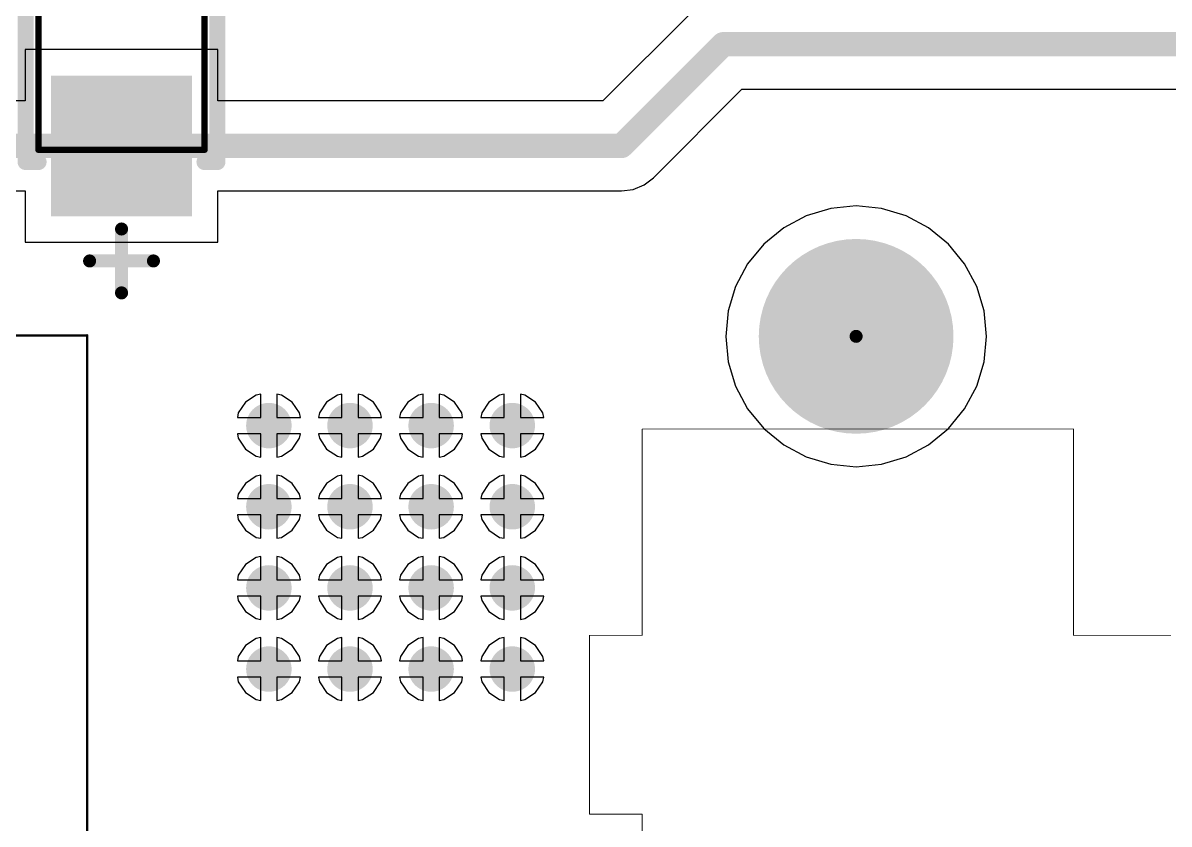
# Model space of a CAD drawing. Header units: millimetres. Extents: x 25 to 374, y 23 to 150.
# Drawn here: x 264.84 to 282.78, y 72.45 to 84.99 of the extents above; entities that cross this region are included whole.
import ezdxf

# ---------------------------------------------------------------- set-up
doc = ezdxf.new("R2010")
doc.units = ezdxf.units.MM
for name, color, linetype in [('BottomLayer', 5, 'Continuous'), ('BottomOverlay', 54, 'Continuous'), ('BottomPaste', 16, 'Continuous'), ('BottomSolder', 6, 'Continuous'), ('Mechanical1', 6, 'Continuous'), ('Mechanical13', 56, 'Continuous'), ('Mechanical15', 56, 'Continuous'), ('MultiLayer', 9, 'Continuous'), ('PadHoleLayer', 156, 'Continuous'), ('TopLayer', 1, 'Continuous'), ('TopSolder', 216, 'Continuous'), ('ViaHoleLayer', 16, 'Continuous')]:
    doc.layers.add(name, color=color, linetype=linetype)

# ---------------------------------------------------------------- blocks, each defined once
blk = doc.blocks.new('SMA_DO_214AC__S1_B_74')
at = {"layer": 'BottomLayer'}
for points in [[(-1.1, -1), (-1.1, 1), (-3.1, -1), (-3.1, 1)], [(3.1, -1), (3.1, 1), (1.1, -1), (1.1, 1)]]:
    blk.add_solid(points, dxfattribs=at)
at = {"layer": 'BottomOverlay', "const_width": 0.254}
for points in [[(-2.35, 1.3), (-2.35, 1.5)], [(2.35, 1.5), (-2.35, 1.5)], [(-0.75, -1.5), (-0.75, 1.5)], [(2.35, 1.3), (2.35, 1.5)], [(-2.35, -1.5), (-2.35, -1.3)], [(2.35, -1.5), (2.35, -1.3)], [(2.35, -1.5), (-2.35, -1.5)]]:
    blk.add_lwpolyline(points, dxfattribs=at)
at = {"layer": 'BottomOverlay', "const_width": 0.127}
for points in [[(-2.414, 1.5, 1), (-2.287, 1.5, 1)], [(-2.414, 1.5, 1), (-2.287, 1.5, 1)], [(-0.814, 1.5, 1), (-0.687, 1.5, 1)], [(2.287, 1.5, 1), (2.414, 1.5, 1)], [(2.287, 1.5, 1), (2.414, 1.5, 1)], [(-2.414, 1.3, 1), (-2.287, 1.3, 1)], [(2.287, 1.3, 1), (2.414, 1.3, 1)], [(-2.414, -1.3, 1), (-2.287, -1.3, 1)], [(2.287, -1.3, 1), (2.414, -1.3, 1)], [(-2.414, -1.5, 1), (-2.287, -1.5, 1)], [(-2.414, -1.5, 1), (-2.287, -1.5, 1)], [(-0.814, -1.5, 1), (-0.687, -1.5, 1)], [(2.287, -1.5, 1), (2.414, -1.5, 1)], [(2.287, -1.5, 1), (2.414, -1.5, 1)]]:
    blk.add_lwpolyline(points, format="xyb", close=True, dxfattribs=at)
at = {"layer": 'BottomPaste'}
for points in [[(-1.1, -1), (-1.1, 1), (-3.1, -1), (-3.1, 1)], [(3.1, -1), (3.1, 1), (1.1, -1), (1.1, 1)]]:
    blk.add_solid(points, dxfattribs=at)
at = {"layer": 'BottomSolder'}
for points in [[(-0.998, -1.102), (-0.998, 1.102), (-3.202, -1.102), (-3.202, 1.102)], [(3.202, -1.102), (3.202, 1.102), (0.998, -1.102), (0.998, 1.102)]]:
    blk.add_solid(points, dxfattribs=at)
at = {"layer": 'Mechanical13', "const_width": 0.1}
for points in [[(2.16, 1.3), (-2.16, 1.3)], [(-2.16, -1.3), (-2.16, 1.3)], [(2.16, -1.3), (2.16, 1.3)], [(2.16, -1.3), (-2.16, -1.3)]]:
    blk.add_lwpolyline(points, dxfattribs=at)
at = {"layer": 'Mechanical13', "const_width": 0.05}
for points in [[(-2.185, 1.3, 1), (-2.135, 1.3, 1)], [(-2.185, 1.3, 1), (-2.135, 1.3, 1)], [(2.135, 1.3, 1), (2.185, 1.3, 1)], [(2.135, 1.3, 1), (2.185, 1.3, 1)], [(-2.185, -1.3, 1), (-2.135, -1.3, 1)], [(-2.185, -1.3, 1), (-2.135, -1.3, 1)], [(2.135, -1.3, 1), (2.185, -1.3, 1)], [(2.135, -1.3, 1), (2.185, -1.3, 1)]]:
    blk.add_lwpolyline(points, format="xyb", close=True, dxfattribs=at)
at = {"layer": 'Mechanical15', "const_width": 0.203}
for points in [[(-3.5, -0.5), (-3.5, 0.5)], [(3.9, -0.5), (3.9, 0.5)], [(4.4, 0), (3.4, 0)]]:
    blk.add_lwpolyline(points, dxfattribs=at)
at = {"layer": 'Mechanical15', "const_width": 0.102}
for points in [[(-3.551, 0.5, 1), (-3.449, 0.5, 1)], [(3.849, 0.5, 1), (3.951, 0.5, 1)], [(3.349, 0, 1), (3.451, 0, 1)], [(4.349, 0, 1), (4.451, 0, 1)], [(-3.551, -0.5, 1), (-3.449, -0.5, 1)], [(3.849, -0.5, 1), (3.951, -0.5, 1)]]:
    blk.add_lwpolyline(points, format="xyb", close=True, dxfattribs=at)
blk = doc.blocks.new('1_2_117')
at = {"layer": 'BottomSolder', "const_width": 0.1016}
blk.add_lwpolyline([(-11.9888, 6.985, 1), (-11.8872, 6.985, 1)], format="xyb", close=True, dxfattribs=at)
at = {"layer": 'PadHoleLayer', "const_width": 1.524}
blk.add_lwpolyline([(-12.7, 6.985, 1), (-11.176, 6.985, 1)], format="xyb", close=True, dxfattribs=at)
at = {"layer": 'TopSolder', "const_width": 0.1016}
blk.add_lwpolyline([(-11.9888, 6.985, 1), (-11.8872, 6.985, 1)], format="xyb", close=True, dxfattribs=at)
blk = doc.blocks.new('MX_SW_3_182')
at = {"layer": 'BottomLayer'}
for points, const_width in [([(-1.016, 0, 1), (1.016, 0, 1)], 2.032), ([(3.185, -2.54, 1), (4.435, -2.54, 1)], 1.25), ([(-3.165, -5.08, 1), (-1.915, -5.08, 1)], 1.25)]:
    blk.add_lwpolyline(points, format="xyb", close=True, dxfattribs=dict(at, const_width=const_width))
at = {"layer": 'BottomSolder'}
for points, const_width in [([(-1.067, 0, 1), (1.067, 0, 1)], 2.134), ([(3.134, -2.54, 1), (4.486, -2.54, 1)], 1.352), ([(-3.216, -5.08, 1), (-1.864, -5.08, 1)], 1.352)]:
    blk.add_lwpolyline(points, format="xyb", close=True, dxfattribs=dict(at, const_width=const_width))
at = {"layer": 'Mechanical1', "const_width": 0.0381}
for points in [[(-7, -7), (-7, 7)], [(-7, 7), (7, 7)], [(7, -7), (7, 7)], [(-7, -7), (7, -7)]]:
    blk.add_lwpolyline(points, dxfattribs=at)
at = {"layer": 'Mechanical1', "const_width": 0.0191}
for points in [[(-7.01, 7, 1), (-6.99, 7, 1)], [(-7.01, 7, 1), (-6.99, 7, 1)], [(6.99, 7, 1), (7.01, 7, 1)], [(6.99, 7, 1), (7.01, 7, 1)], [(-7.01, -7, 1), (-6.99, -7, 1)], [(-7.01, -7, 1), (-6.99, -7, 1)], [(6.99, -7, 1), (7.01, -7, 1)], [(6.99, -7, 1), (7.01, -7, 1)]]:
    blk.add_lwpolyline(points, format="xyb", close=True, dxfattribs=at)
at = {"layer": 'MultiLayer'}
for points, const_width in [([(-1.016, 0, 1), (1.016, 0, 1)], 2.032), ([(3.185, -2.54, 1), (4.435, -2.54, 1)], 1.25), ([(-3.165, -5.08, 1), (-1.915, -5.08, 1)], 1.25)]:
    blk.add_lwpolyline(points, format="xyb", close=True, dxfattribs=dict(at, const_width=const_width))
at = {"layer": 'PadHoleLayer'}
for points, const_width in [([(-1.016, 0, 1), (1.016, 0, 1)], 2.032), ([(3.435, -2.54, 1), (4.185, -2.54, 1)], 0.75), ([(-2.915, -5.08, 1), (-2.165, -5.08, 1)], 0.75)]:
    blk.add_lwpolyline(points, format="xyb", close=True, dxfattribs=dict(at, const_width=const_width))
at = {"layer": 'TopLayer'}
for points, const_width in [([(-1.016, 0, 1), (1.016, 0, 1)], 2.032), ([(3.185, -2.54, 1), (4.435, -2.54, 1)], 1.25), ([(-3.165, -5.08, 1), (-1.915, -5.08, 1)], 1.25)]:
    blk.add_lwpolyline(points, format="xyb", close=True, dxfattribs=dict(at, const_width=const_width))
at = {"layer": 'TopSolder'}
for points, const_width in [([(-1.067, 0, 1), (1.067, 0, 1)], 2.134), ([(3.134, -2.54, 1), (4.486, -2.54, 1)], 1.352), ([(-3.216, -5.08, 1), (-1.864, -5.08, 1)], 1.352)]:
    blk.add_lwpolyline(points, format="xyb", close=True, dxfattribs=dict(at, const_width=const_width))

msp = doc.modelspace()

# ---------------------------------------------------------------- linework, layer by layer
at = {"layer": 'BottomLayer'}
for p, q in [((275.308, 85.154), (273.922, 83.768)), ((267.896, 84.572), (264.88, 84.572)), ((264.88, 84.572), (264.88, 83.768)), ((267.896, 83.768), (267.896, 84.572)), ((274.712, 82.565), (276.098, 83.951)), ((276.098, 83.951), (288.083, 83.951)), ((264.88, 83.768), (248.823, 83.768)), ((273.922, 83.768), (267.896, 83.768)), ((274.566, 82.454), (274.712, 82.565)), ((248.823, 82.359), (264.88, 82.359)), ((264.88, 82.359), (264.88, 81.556)), ((267.896, 81.556), (267.896, 82.359)), ((267.896, 82.359), (274.214, 82.359)), ((274.214, 82.359), (274.396, 82.383)), ((274.396, 82.383), (274.566, 82.454)), ((277.488, 82.086), (277.105, 81.97)), ((277.886, 82.125), (277.488, 82.086)), ((278.285, 82.086), (277.886, 82.125)), ((278.668, 81.97), (278.285, 82.086)), ((277.105, 81.97), (276.752, 81.781)), ((279.021, 81.781), (278.668, 81.97)), ((276.752, 81.781), (276.442, 81.527)), ((279.33, 81.527), (279.021, 81.781)), ((264.88, 81.556), (267.896, 81.556)), ((276.442, 81.527), (276.188, 81.218)), ((279.584, 81.218), (279.33, 81.527)), ((276.188, 81.218), (276, 80.865)), ((279.773, 80.865), (279.584, 81.218)), ((276, 80.865), (275.884, 80.482)), ((279.889, 80.482), (279.773, 80.865)), ((275.884, 80.482), (275.844, 80.084)), ((279.928, 80.084), (279.889, 80.482)), ((275.844, 80.084), (275.884, 79.685)), ((279.889, 79.685), (279.928, 80.084)), ((275.884, 79.685), (276, 79.302)), ((279.773, 79.302), (279.889, 79.685)), ((276, 79.302), (276.188, 78.949)), ((279.584, 78.949), (279.773, 79.302)), ((268.496, 79.165), (268.328, 79.053)), ((268.567, 79.179), (268.496, 79.165)), ((268.567, 78.814), (268.567, 79.179)), ((268.892, 79.165), (268.821, 79.179)), ((268.821, 79.179), (268.821, 78.814)), ((269.06, 79.053), (268.892, 79.165)), ((269.766, 79.165), (269.598, 79.053)), ((269.837, 79.179), (269.766, 79.165)), ((269.837, 78.814), (269.837, 79.179)), ((270.162, 79.165), (270.091, 79.179)), ((270.091, 79.179), (270.091, 78.814)), ((270.33, 79.053), (270.162, 79.165)), ((271.036, 79.165), (270.868, 79.053)), ((271.107, 79.179), (271.036, 79.165)), ((271.107, 78.814), (271.107, 79.179)), ((271.432, 79.165), (271.361, 79.179)), ((271.361, 79.179), (271.361, 78.814)), ((271.6, 79.053), (271.432, 79.165)), ((272.306, 79.165), (272.138, 79.053)), ((272.377, 79.179), (272.306, 79.165)), ((272.377, 78.814), (272.377, 79.179)), ((272.702, 79.165), (272.631, 79.179)), ((272.631, 79.179), (272.631, 78.814)), ((272.87, 79.053), (272.702, 79.165)), ((268.328, 79.053), (268.215, 78.885)), ((269.172, 78.885), (269.06, 79.053)), ((269.598, 79.053), (269.485, 78.885)), ((270.442, 78.885), (270.33, 79.053)), ((270.868, 79.053), (270.755, 78.885)), ((271.712, 78.885), (271.6, 79.053)), ((272.138, 79.053), (272.025, 78.885)), ((272.982, 78.885), (272.87, 79.053)), ((276.188, 78.949), (276.442, 78.64)), ((279.33, 78.64), (279.584, 78.949)), ((268.215, 78.885), (268.201, 78.814)), ((268.201, 78.814), (268.567, 78.814)), ((268.821, 78.814), (269.187, 78.814)), ((269.187, 78.814), (269.172, 78.885)), ((269.485, 78.885), (269.471, 78.814)), ((269.471, 78.814), (269.837, 78.814)), ((270.091, 78.814), (270.457, 78.814)), ((270.457, 78.814), (270.442, 78.885)), ((270.755, 78.885), (270.741, 78.814)), ((270.741, 78.814), (271.107, 78.814)), ((271.361, 78.814), (271.727, 78.814)), ((271.727, 78.814), (271.712, 78.885)), ((272.025, 78.885), (272.011, 78.814)), ((272.011, 78.814), (272.377, 78.814)), ((272.631, 78.814), (272.997, 78.814)), ((272.997, 78.814), (272.982, 78.885)), ((276.442, 78.64), (276.752, 78.386)), ((279.021, 78.386), (279.33, 78.64)), ((268.567, 78.56), (268.201, 78.56)), ((268.201, 78.56), (268.215, 78.488)), ((268.215, 78.488), (268.328, 78.32)), ((268.567, 78.194), (268.567, 78.56)), ((269.187, 78.56), (268.821, 78.56)), ((268.821, 78.56), (268.821, 78.194)), ((269.06, 78.32), (269.172, 78.488)), ((269.172, 78.488), (269.187, 78.56)), ((269.837, 78.56), (269.471, 78.56)), ((269.471, 78.56), (269.485, 78.488)), ((269.485, 78.488), (269.598, 78.32)), ((269.837, 78.194), (269.837, 78.56)), ((270.457, 78.56), (270.091, 78.56)), ((270.091, 78.56), (270.091, 78.194)), ((270.33, 78.32), (270.442, 78.488)), ((270.442, 78.488), (270.457, 78.56)), ((271.107, 78.56), (270.741, 78.56)), ((270.741, 78.56), (270.755, 78.488)), ((270.755, 78.488), (270.868, 78.32)), ((271.107, 78.194), (271.107, 78.56)), ((271.727, 78.56), (271.361, 78.56)), ((271.361, 78.56), (271.361, 78.194)), ((271.6, 78.32), (271.712, 78.488)), ((271.712, 78.488), (271.727, 78.56)), ((272.377, 78.56), (272.011, 78.56)), ((272.011, 78.56), (272.025, 78.488)), ((272.025, 78.488), (272.138, 78.32)), ((272.377, 78.194), (272.377, 78.56)), ((272.997, 78.56), (272.631, 78.56)), ((272.631, 78.56), (272.631, 78.194)), ((272.87, 78.32), (272.982, 78.488)), ((272.982, 78.488), (272.997, 78.56)), ((268.328, 78.32), (268.496, 78.208)), ((268.892, 78.208), (269.06, 78.32)), ((269.598, 78.32), (269.766, 78.208)), ((270.162, 78.208), (270.33, 78.32)), ((270.868, 78.32), (271.036, 78.208)), ((271.432, 78.208), (271.6, 78.32)), ((272.138, 78.32), (272.306, 78.208)), ((272.702, 78.208), (272.87, 78.32)), ((276.752, 78.386), (277.105, 78.197)), ((278.668, 78.197), (279.021, 78.386)), ((268.496, 78.208), (268.567, 78.194)), ((268.821, 78.194), (268.892, 78.208)), ((269.766, 78.208), (269.837, 78.194)), ((270.091, 78.194), (270.162, 78.208)), ((271.036, 78.208), (271.107, 78.194)), ((271.361, 78.194), (271.432, 78.208)), ((272.306, 78.208), (272.377, 78.194)), ((272.631, 78.194), (272.702, 78.208)), ((277.105, 78.197), (277.488, 78.081)), ((277.488, 78.081), (277.886, 78.042)), ((277.886, 78.042), (278.285, 78.081)), ((278.285, 78.081), (278.668, 78.197)), ((268.496, 77.895), (268.328, 77.783)), ((268.567, 77.909), (268.496, 77.895)), ((268.567, 77.544), (268.567, 77.909)), ((268.892, 77.895), (268.821, 77.909)), ((268.821, 77.909), (268.821, 77.544)), ((269.06, 77.783), (268.892, 77.895)), ((269.766, 77.895), (269.598, 77.783)), ((269.837, 77.909), (269.766, 77.895)), ((269.837, 77.544), (269.837, 77.909)), ((270.162, 77.895), (270.091, 77.909)), ((270.091, 77.909), (270.091, 77.544)), ((270.33, 77.783), (270.162, 77.895)), ((271.036, 77.895), (270.868, 77.783)), ((271.107, 77.909), (271.036, 77.895)), ((271.107, 77.544), (271.107, 77.909)), ((271.432, 77.895), (271.361, 77.909)), ((271.361, 77.909), (271.361, 77.544)), ((271.6, 77.783), (271.432, 77.895)), ((272.306, 77.895), (272.138, 77.783)), ((272.377, 77.909), (272.306, 77.895)), ((272.377, 77.544), (272.377, 77.909)), ((272.702, 77.895), (272.631, 77.909)), ((272.631, 77.909), (272.631, 77.544)), ((272.87, 77.783), (272.702, 77.895)), ((268.328, 77.783), (268.215, 77.615)), ((269.172, 77.615), (269.06, 77.783)), ((269.598, 77.783), (269.485, 77.615)), ((270.442, 77.615), (270.33, 77.783)), ((270.868, 77.783), (270.755, 77.615)), ((271.712, 77.615), (271.6, 77.783)), ((272.138, 77.783), (272.025, 77.615)), ((272.982, 77.615), (272.87, 77.783)), ((268.215, 77.615), (268.201, 77.544)), ((268.201, 77.544), (268.567, 77.544)), ((268.821, 77.544), (269.187, 77.544)), ((269.187, 77.544), (269.172, 77.615)), ((269.485, 77.615), (269.471, 77.544)), ((269.471, 77.544), (269.837, 77.544)), ((270.091, 77.544), (270.457, 77.544)), ((270.457, 77.544), (270.442, 77.615)), ((270.755, 77.615), (270.741, 77.544)), ((270.741, 77.544), (271.107, 77.544)), ((271.361, 77.544), (271.727, 77.544)), ((271.727, 77.544), (271.712, 77.615)), ((272.025, 77.615), (272.011, 77.544)), ((272.011, 77.544), (272.377, 77.544)), ((272.631, 77.544), (272.997, 77.544)), ((272.997, 77.544), (272.982, 77.615)), ((268.567, 77.29), (268.201, 77.29)), ((268.201, 77.29), (268.215, 77.218)), ((268.215, 77.218), (268.328, 77.05)), ((268.567, 76.924), (268.567, 77.29)), ((269.187, 77.29), (268.821, 77.29)), ((268.821, 77.29), (268.821, 76.924)), ((269.06, 77.05), (269.172, 77.218)), ((269.172, 77.218), (269.187, 77.29)), ((269.837, 77.29), (269.471, 77.29)), ((269.471, 77.29), (269.485, 77.218)), ((269.485, 77.218), (269.598, 77.05)), ((269.837, 76.924), (269.837, 77.29)), ((270.457, 77.29), (270.091, 77.29)), ((270.091, 77.29), (270.091, 76.924)), ((270.33, 77.05), (270.442, 77.218)), ((270.442, 77.218), (270.457, 77.29)), ((271.107, 77.29), (270.741, 77.29)), ((270.741, 77.29), (270.755, 77.218)), ((270.755, 77.218), (270.868, 77.05)), ((271.107, 76.924), (271.107, 77.29)), ((271.727, 77.29), (271.361, 77.29)), ((271.361, 77.29), (271.361, 76.924)), ((271.6, 77.05), (271.712, 77.218)), ((271.712, 77.218), (271.727, 77.29)), ((272.377, 77.29), (272.011, 77.29)), ((272.011, 77.29), (272.025, 77.218)), ((272.025, 77.218), (272.138, 77.05)), ((272.377, 76.924), (272.377, 77.29)), ((272.997, 77.29), (272.631, 77.29)), ((272.631, 77.29), (272.631, 76.924)), ((272.87, 77.05), (272.982, 77.218)), ((272.982, 77.218), (272.997, 77.29)), ((268.328, 77.05), (268.496, 76.938)), ((268.892, 76.938), (269.06, 77.05)), ((269.598, 77.05), (269.766, 76.938)), ((270.162, 76.938), (270.33, 77.05)), ((270.868, 77.05), (271.036, 76.938)), ((271.432, 76.938), (271.6, 77.05)), ((272.138, 77.05), (272.306, 76.938)), ((272.702, 76.938), (272.87, 77.05)), ((268.496, 76.938), (268.567, 76.924)), ((268.821, 76.924), (268.892, 76.938)), ((269.766, 76.938), (269.837, 76.924)), ((270.091, 76.924), (270.162, 76.938)), ((271.036, 76.938), (271.107, 76.924)), ((271.361, 76.924), (271.432, 76.938)), ((272.306, 76.938), (272.377, 76.924)), ((272.631, 76.924), (272.702, 76.938)), ((268.496, 76.625), (268.328, 76.513)), ((268.567, 76.639), (268.496, 76.625)), ((268.567, 76.274), (268.567, 76.639)), ((268.892, 76.625), (268.821, 76.639)), ((268.821, 76.639), (268.821, 76.274)), ((269.06, 76.513), (268.892, 76.625)), ((269.766, 76.625), (269.598, 76.513)), ((269.837, 76.639), (269.766, 76.625)), ((269.837, 76.274), (269.837, 76.639)), ((270.162, 76.625), (270.091, 76.639)), ((270.091, 76.639), (270.091, 76.274)), ((270.33, 76.513), (270.162, 76.625)), ((271.036, 76.625), (270.868, 76.513)), ((271.107, 76.639), (271.036, 76.625)), ((271.107, 76.274), (271.107, 76.639)), ((271.432, 76.625), (271.361, 76.639)), ((271.361, 76.639), (271.361, 76.274)), ((271.6, 76.513), (271.432, 76.625)), ((272.306, 76.625), (272.138, 76.513)), ((272.377, 76.639), (272.306, 76.625)), ((272.377, 76.274), (272.377, 76.639)), ((272.702, 76.625), (272.631, 76.639)), ((272.631, 76.639), (272.631, 76.274)), ((272.87, 76.513), (272.702, 76.625)), ((268.328, 76.513), (268.215, 76.345)), ((269.172, 76.345), (269.06, 76.513)), ((269.598, 76.513), (269.485, 76.345)), ((270.442, 76.345), (270.33, 76.513)), ((270.868, 76.513), (270.755, 76.345)), ((271.712, 76.345), (271.6, 76.513)), ((272.138, 76.513), (272.025, 76.345)), ((272.982, 76.345), (272.87, 76.513)), ((268.215, 76.345), (268.201, 76.274)), ((268.201, 76.274), (268.567, 76.274)), ((268.821, 76.274), (269.187, 76.274)), ((269.187, 76.274), (269.172, 76.345)), ((269.485, 76.345), (269.471, 76.274)), ((269.471, 76.274), (269.837, 76.274)), ((270.091, 76.274), (270.457, 76.274)), ((270.457, 76.274), (270.442, 76.345)), ((270.755, 76.345), (270.741, 76.274)), ((270.741, 76.274), (271.107, 76.274)), ((271.361, 76.274), (271.727, 76.274)), ((271.727, 76.274), (271.712, 76.345)), ((272.025, 76.345), (272.011, 76.274)), ((272.011, 76.274), (272.377, 76.274)), ((272.631, 76.274), (272.997, 76.274)), ((272.997, 76.274), (272.982, 76.345)), ((268.567, 76.02), (268.201, 76.02)), ((268.201, 76.02), (268.215, 75.948)), ((268.215, 75.948), (268.328, 75.78)), ((268.567, 75.654), (268.567, 76.02)), ((269.187, 76.02), (268.821, 76.02)), ((268.821, 76.02), (268.821, 75.654)), ((269.06, 75.78), (269.172, 75.948)), ((269.172, 75.948), (269.187, 76.02)), ((269.837, 76.02), (269.471, 76.02)), ((269.471, 76.02), (269.485, 75.948)), ((269.485, 75.948), (269.598, 75.78)), ((269.837, 75.654), (269.837, 76.02)), ((270.457, 76.02), (270.091, 76.02)), ((270.091, 76.02), (270.091, 75.654)), ((270.33, 75.78), (270.442, 75.948)), ((270.442, 75.948), (270.457, 76.02)), ((271.107, 76.02), (270.741, 76.02)), ((270.741, 76.02), (270.755, 75.948)), ((270.755, 75.948), (270.868, 75.78)), ((271.107, 75.654), (271.107, 76.02)), ((271.727, 76.02), (271.361, 76.02)), ((271.361, 76.02), (271.361, 75.654)), ((271.6, 75.78), (271.712, 75.948)), ((271.712, 75.948), (271.727, 76.02)), ((272.377, 76.02), (272.011, 76.02)), ((272.011, 76.02), (272.025, 75.948)), ((272.025, 75.948), (272.138, 75.78)), ((272.377, 75.654), (272.377, 76.02)), ((272.997, 76.02), (272.631, 76.02)), ((272.631, 76.02), (272.631, 75.654)), ((272.87, 75.78), (272.982, 75.948)), ((272.982, 75.948), (272.997, 76.02)), ((268.328, 75.78), (268.496, 75.668)), ((268.892, 75.668), (269.06, 75.78)), ((269.598, 75.78), (269.766, 75.668)), ((270.162, 75.668), (270.33, 75.78)), ((270.868, 75.78), (271.036, 75.668)), ((271.432, 75.668), (271.6, 75.78)), ((272.138, 75.78), (272.306, 75.668)), ((272.702, 75.668), (272.87, 75.78)), ((268.496, 75.668), (268.567, 75.654)), ((268.821, 75.654), (268.892, 75.668)), ((269.766, 75.668), (269.837, 75.654)), ((270.091, 75.654), (270.162, 75.668)), ((271.036, 75.668), (271.107, 75.654)), ((271.361, 75.654), (271.432, 75.668)), ((272.306, 75.668), (272.377, 75.654)), ((272.631, 75.654), (272.702, 75.668)), ((268.496, 75.355), (268.328, 75.243)), ((268.567, 75.369), (268.496, 75.355)), ((268.567, 75.004), (268.567, 75.369)), ((268.892, 75.355), (268.821, 75.369)), ((268.821, 75.369), (268.821, 75.004)), ((269.06, 75.243), (268.892, 75.355)), ((269.766, 75.355), (269.598, 75.243)), ((269.837, 75.369), (269.766, 75.355)), ((269.837, 75.004), (269.837, 75.369)), ((270.162, 75.355), (270.091, 75.369)), ((270.091, 75.369), (270.091, 75.004)), ((270.33, 75.243), (270.162, 75.355)), ((271.036, 75.355), (270.868, 75.243)), ((271.107, 75.369), (271.036, 75.355)), ((271.107, 75.004), (271.107, 75.369)), ((271.432, 75.355), (271.361, 75.369)), ((271.361, 75.369), (271.361, 75.004)), ((271.6, 75.243), (271.432, 75.355)), ((272.306, 75.355), (272.138, 75.243)), ((272.377, 75.369), (272.306, 75.355)), ((272.377, 75.004), (272.377, 75.369)), ((272.702, 75.355), (272.631, 75.369)), ((272.631, 75.369), (272.631, 75.004)), ((272.87, 75.243), (272.702, 75.355)), ((268.328, 75.243), (268.215, 75.075)), ((269.172, 75.075), (269.06, 75.243)), ((269.598, 75.243), (269.485, 75.075)), ((270.442, 75.075), (270.33, 75.243)), ((270.868, 75.243), (270.755, 75.075)), ((271.712, 75.075), (271.6, 75.243)), ((272.138, 75.243), (272.025, 75.075)), ((272.982, 75.075), (272.87, 75.243)), ((268.215, 75.075), (268.201, 75.004)), ((268.201, 75.004), (268.567, 75.004)), ((268.821, 75.004), (269.187, 75.004)), ((269.187, 75.004), (269.172, 75.075)), ((269.485, 75.075), (269.471, 75.004)), ((269.471, 75.004), (269.837, 75.004)), ((270.091, 75.004), (270.457, 75.004)), ((270.457, 75.004), (270.442, 75.075)), ((270.755, 75.075), (270.741, 75.004)), ((270.741, 75.004), (271.107, 75.004)), ((271.361, 75.004), (271.727, 75.004)), ((271.727, 75.004), (271.712, 75.075)), ((272.025, 75.075), (272.011, 75.004)), ((272.011, 75.004), (272.377, 75.004)), ((272.631, 75.004), (272.997, 75.004)), ((272.997, 75.004), (272.982, 75.075)), ((268.567, 74.75), (268.201, 74.75)), ((268.201, 74.75), (268.215, 74.678)), ((268.215, 74.678), (268.328, 74.51)), ((268.567, 74.384), (268.567, 74.75)), ((269.187, 74.75), (268.821, 74.75)), ((268.821, 74.75), (268.821, 74.384)), ((269.06, 74.51), (269.172, 74.678)), ((269.172, 74.678), (269.187, 74.75)), ((269.837, 74.75), (269.471, 74.75)), ((269.471, 74.75), (269.485, 74.678)), ((269.485, 74.678), (269.598, 74.51)), ((269.837, 74.384), (269.837, 74.75)), ((270.457, 74.75), (270.091, 74.75)), ((270.091, 74.75), (270.091, 74.384)), ((270.33, 74.51), (270.442, 74.678)), ((270.442, 74.678), (270.457, 74.75)), ((271.107, 74.75), (270.741, 74.75)), ((270.741, 74.75), (270.755, 74.678)), ((270.755, 74.678), (270.868, 74.51)), ((271.107, 74.384), (271.107, 74.75)), ((271.727, 74.75), (271.361, 74.75)), ((271.361, 74.75), (271.361, 74.384)), ((271.6, 74.51), (271.712, 74.678)), ((271.712, 74.678), (271.727, 74.75)), ((272.377, 74.75), (272.011, 74.75)), ((272.011, 74.75), (272.025, 74.678)), ((272.025, 74.678), (272.138, 74.51)), ((272.377, 74.384), (272.377, 74.75)), ((272.997, 74.75), (272.631, 74.75)), ((272.631, 74.75), (272.631, 74.384)), ((272.87, 74.51), (272.982, 74.678)), ((272.982, 74.678), (272.997, 74.75)), ((268.328, 74.51), (268.496, 74.398)), ((268.892, 74.398), (269.06, 74.51)), ((269.598, 74.51), (269.766, 74.398)), ((270.162, 74.398), (270.33, 74.51)), ((270.868, 74.51), (271.036, 74.398)), ((271.432, 74.398), (271.6, 74.51)), ((272.138, 74.51), (272.306, 74.398)), ((272.702, 74.398), (272.87, 74.51)), ((268.496, 74.398), (268.567, 74.384)), ((268.821, 74.384), (268.892, 74.398)), ((269.766, 74.398), (269.837, 74.384)), ((270.091, 74.384), (270.162, 74.398)), ((271.036, 74.398), (271.107, 74.384)), ((271.361, 74.384), (271.432, 74.398)), ((272.306, 74.398), (272.377, 74.384)), ((272.631, 74.384), (272.702, 74.398))]:
    msp.add_line(p, q, dxfattribs=at)
at = {"layer": 'BottomLayer', "const_width": 0.381}
for points in [[(274.214, 83.064), (275.806, 84.656)], [(275.806, 84.656), (288.374, 84.656)], [(247.315, 83.064), (266.388, 83.064)], [(266.388, 83.064), (274.214, 83.064)]]:
    msp.add_lwpolyline(points, dxfattribs=at)
at = {"layer": 'BottomLayer'}
for points, const_width in [([(275.711, 84.656, 1), (275.901, 84.656, 1)], 0.191), ([(275.711, 84.656, 1), (275.901, 84.656, 1)], 0.191), ([(266.292, 83.064, 1), (266.483, 83.064, 1)], 0.191), ([(266.292, 83.064, 1), (266.483, 83.064, 1)], 0.191), ([(274.119, 83.064, 1), (274.309, 83.064, 1)], 0.191), ([(274.119, 83.064, 1), (274.309, 83.064, 1)], 0.191), ([(268.567, 78.687, 1), (268.821, 78.687, 1)], 0.254), ([(269.837, 78.687, 1), (270.091, 78.687, 1)], 0.254), ([(271.107, 78.687, 1), (271.361, 78.687, 1)], 0.254), ([(272.377, 78.687, 1), (272.631, 78.687, 1)], 0.254), ([(268.567, 77.417, 1), (268.821, 77.417, 1)], 0.254), ([(269.837, 77.417, 1), (270.091, 77.417, 1)], 0.254), ([(271.107, 77.417, 1), (271.361, 77.417, 1)], 0.254), ([(272.377, 77.417, 1), (272.631, 77.417, 1)], 0.254), ([(268.567, 76.147, 1), (268.821, 76.147, 1)], 0.254), ([(269.837, 76.147, 1), (270.091, 76.147, 1)], 0.254), ([(271.107, 76.147, 1), (271.361, 76.147, 1)], 0.254), ([(272.377, 76.147, 1), (272.631, 76.147, 1)], 0.254), ([(268.567, 74.877, 1), (268.821, 74.877, 1)], 0.254), ([(269.837, 74.877, 1), (270.091, 74.877, 1)], 0.254), ([(271.107, 74.877, 1), (271.361, 74.877, 1)], 0.254), ([(272.377, 74.877, 1), (272.631, 74.877, 1)], 0.254)]:
    msp.add_lwpolyline(points, format="xyb", close=True, dxfattribs=dict(at, const_width=const_width))
at = {"layer": 'BottomSolder', "const_width": 0.356}
for points in [[(268.516, 78.687, 1), (268.872, 78.687, 1)], [(269.786, 78.687, 1), (270.142, 78.687, 1)], [(271.056, 78.687, 1), (271.412, 78.687, 1)], [(272.326, 78.687, 1), (272.682, 78.687, 1)], [(268.516, 77.417, 1), (268.872, 77.417, 1)], [(269.786, 77.417, 1), (270.142, 77.417, 1)], [(271.056, 77.417, 1), (271.412, 77.417, 1)], [(272.326, 77.417, 1), (272.682, 77.417, 1)], [(268.516, 76.147, 1), (268.872, 76.147, 1)], [(269.786, 76.147, 1), (270.142, 76.147, 1)], [(271.056, 76.147, 1), (271.412, 76.147, 1)], [(272.326, 76.147, 1), (272.682, 76.147, 1)], [(268.516, 74.877, 1), (268.872, 74.877, 1)], [(269.786, 74.877, 1), (270.142, 74.877, 1)], [(271.056, 74.877, 1), (271.412, 74.877, 1)], [(272.326, 74.877, 1), (272.682, 74.877, 1)]]:
    msp.add_lwpolyline(points, format="xyb", close=True, dxfattribs=at)
at = {"layer": 'Mechanical1', "const_width": 0.0127}
for points in [[(251.857, 80.105), (265.857, 80.105)], [(265.857, 66.106), (265.857, 80.105)], [(274.538, 78.635), (281.288, 78.635)], [(274.538, 75.405), (274.538, 78.635)], [(281.288, 75.405), (281.288, 78.635)], [(273.713, 75.405), (274.538, 75.405)], [(273.713, 72.605), (273.713, 75.405)], [(281.288, 75.405), (282.813, 75.405)], [(273.713, 72.605), (274.538, 72.605)], [(274.538, 66.335), (274.538, 72.605)]]:
    msp.add_lwpolyline(points, dxfattribs=at)
at = {"layer": 'Mechanical1', "const_width": 0.00635}
for points in [[(265.854, 80.105, 1), (265.86, 80.105, 1)], [(265.854, 80.105, 1), (265.86, 80.105, 1)], [(274.535, 78.635, 1), (274.541, 78.635, 1)], [(274.535, 78.635, 1), (274.541, 78.635, 1)], [(281.285, 78.635, 1), (281.291, 78.635, 1)], [(281.285, 78.635, 1), (281.291, 78.635, 1)], [(273.71, 75.405, 1), (273.716, 75.405, 1)], [(273.71, 75.405, 1), (273.716, 75.405, 1)], [(274.535, 75.405, 1), (274.541, 75.405, 1)], [(274.535, 75.405, 1), (274.541, 75.405, 1)], [(281.285, 75.405, 1), (281.291, 75.405, 1)], [(281.285, 75.405, 1), (281.291, 75.405, 1)], [(273.71, 72.605, 1), (273.716, 72.605, 1)], [(273.71, 72.605, 1), (273.716, 72.605, 1)], [(274.535, 72.605, 1), (274.541, 72.605, 1)], [(274.535, 72.605, 1), (274.541, 72.605, 1)]]:
    msp.add_lwpolyline(points, format="xyb", close=True, dxfattribs=at)
at = {"layer": 'MultiLayer', "const_width": 0.254}
for points in [[(268.567, 78.687, 1), (268.821, 78.687, 1)], [(269.837, 78.687, 1), (270.091, 78.687, 1)], [(271.107, 78.687, 1), (271.361, 78.687, 1)], [(272.377, 78.687, 1), (272.631, 78.687, 1)], [(268.567, 77.417, 1), (268.821, 77.417, 1)], [(269.837, 77.417, 1), (270.091, 77.417, 1)], [(271.107, 77.417, 1), (271.361, 77.417, 1)], [(272.377, 77.417, 1), (272.631, 77.417, 1)], [(268.567, 76.147, 1), (268.821, 76.147, 1)], [(269.837, 76.147, 1), (270.091, 76.147, 1)], [(271.107, 76.147, 1), (271.361, 76.147, 1)], [(272.377, 76.147, 1), (272.631, 76.147, 1)], [(268.567, 74.877, 1), (268.821, 74.877, 1)], [(269.837, 74.877, 1), (270.091, 74.877, 1)], [(271.107, 74.877, 1), (271.361, 74.877, 1)], [(272.377, 74.877, 1), (272.631, 74.877, 1)]]:
    msp.add_lwpolyline(points, format="xyb", close=True, dxfattribs=at)
at = {"layer": 'TopLayer'}
for p, q in [((277.488, 82.086), (277.105, 81.97)), ((277.886, 82.125), (277.488, 82.086)), ((278.285, 82.086), (277.886, 82.125)), ((278.668, 81.97), (278.285, 82.086)), ((277.105, 81.97), (276.752, 81.781)), ((279.021, 81.781), (278.668, 81.97)), ((276.752, 81.781), (276.442, 81.527)), ((279.33, 81.527), (279.021, 81.781)), ((276.442, 81.527), (276.188, 81.218)), ((279.584, 81.218), (279.33, 81.527)), ((276.188, 81.218), (276, 80.865)), ((279.773, 80.865), (279.584, 81.218)), ((276, 80.865), (275.884, 80.482)), ((279.889, 80.482), (279.773, 80.865)), ((275.884, 80.482), (275.844, 80.084)), ((279.928, 80.084), (279.889, 80.482)), ((275.844, 80.084), (275.884, 79.685)), ((279.889, 79.685), (279.928, 80.084)), ((275.884, 79.685), (276, 79.302)), ((279.773, 79.302), (279.889, 79.685)), ((276, 79.302), (276.188, 78.949)), ((279.584, 78.949), (279.773, 79.302)), ((268.496, 79.165), (268.328, 79.053)), ((268.567, 79.179), (268.496, 79.165)), ((268.567, 78.814), (268.567, 79.179)), ((268.892, 79.165), (268.821, 79.179)), ((268.821, 79.179), (268.821, 78.814)), ((269.06, 79.053), (268.892, 79.165)), ((269.766, 79.165), (269.598, 79.053)), ((269.837, 79.179), (269.766, 79.165)), ((269.837, 78.814), (269.837, 79.179)), ((270.162, 79.165), (270.091, 79.179)), ((270.091, 79.179), (270.091, 78.814)), ((270.33, 79.053), (270.162, 79.165)), ((271.036, 79.165), (270.868, 79.053)), ((271.107, 79.179), (271.036, 79.165)), ((271.107, 78.814), (271.107, 79.179)), ((271.432, 79.165), (271.361, 79.179)), ((271.361, 79.179), (271.361, 78.814)), ((271.6, 79.053), (271.432, 79.165)), ((272.306, 79.165), (272.138, 79.053)), ((272.377, 79.179), (272.306, 79.165)), ((272.377, 78.814), (272.377, 79.179)), ((272.702, 79.165), (272.631, 79.179)), ((272.631, 79.179), (272.631, 78.814)), ((272.87, 79.053), (272.702, 79.165)), ((268.328, 79.053), (268.215, 78.885)), ((269.172, 78.885), (269.06, 79.053)), ((269.598, 79.053), (269.485, 78.885)), ((270.442, 78.885), (270.33, 79.053)), ((270.868, 79.053), (270.755, 78.885)), ((271.712, 78.885), (271.6, 79.053)), ((272.138, 79.053), (272.025, 78.885)), ((272.982, 78.885), (272.87, 79.053)), ((276.188, 78.949), (276.442, 78.64)), ((279.33, 78.64), (279.584, 78.949)), ((268.215, 78.885), (268.201, 78.814)), ((268.201, 78.814), (268.567, 78.814)), ((268.821, 78.814), (269.187, 78.814)), ((269.187, 78.814), (269.172, 78.885)), ((269.485, 78.885), (269.471, 78.814)), ((269.471, 78.814), (269.837, 78.814)), ((270.091, 78.814), (270.457, 78.814)), ((270.457, 78.814), (270.442, 78.885)), ((270.755, 78.885), (270.741, 78.814)), ((270.741, 78.814), (271.107, 78.814)), ((271.361, 78.814), (271.727, 78.814)), ((271.727, 78.814), (271.712, 78.885)), ((272.025, 78.885), (272.011, 78.814)), ((272.011, 78.814), (272.377, 78.814)), ((272.631, 78.814), (272.997, 78.814)), ((272.997, 78.814), (272.982, 78.885)), ((276.442, 78.64), (276.752, 78.386)), ((279.021, 78.386), (279.33, 78.64)), ((268.567, 78.56), (268.201, 78.56)), ((268.201, 78.56), (268.215, 78.488)), ((268.215, 78.488), (268.328, 78.32)), ((268.567, 78.194), (268.567, 78.56)), ((269.187, 78.56), (268.821, 78.56)), ((268.821, 78.56), (268.821, 78.194)), ((269.06, 78.32), (269.172, 78.488)), ((269.172, 78.488), (269.187, 78.56)), ((269.837, 78.56), (269.471, 78.56)), ((269.471, 78.56), (269.485, 78.488)), ((269.485, 78.488), (269.598, 78.32)), ((269.837, 78.194), (269.837, 78.56)), ((270.457, 78.56), (270.091, 78.56)), ((270.091, 78.56), (270.091, 78.194)), ((270.33, 78.32), (270.442, 78.488)), ((270.442, 78.488), (270.457, 78.56)), ((271.107, 78.56), (270.741, 78.56)), ((270.741, 78.56), (270.755, 78.488)), ((270.755, 78.488), (270.868, 78.32)), ((271.107, 78.194), (271.107, 78.56)), ((271.727, 78.56), (271.361, 78.56)), ((271.361, 78.56), (271.361, 78.194)), ((271.6, 78.32), (271.712, 78.488)), ((271.712, 78.488), (271.727, 78.56)), ((272.377, 78.56), (272.011, 78.56)), ((272.011, 78.56), (272.025, 78.488)), ((272.025, 78.488), (272.138, 78.32)), ((272.377, 78.194), (272.377, 78.56)), ((272.997, 78.56), (272.631, 78.56)), ((272.631, 78.56), (272.631, 78.194)), ((272.87, 78.32), (272.982, 78.488)), ((272.982, 78.488), (272.997, 78.56)), ((268.328, 78.32), (268.496, 78.208)), ((268.892, 78.208), (269.06, 78.32)), ((269.598, 78.32), (269.766, 78.208)), ((270.162, 78.208), (270.33, 78.32)), ((270.868, 78.32), (271.036, 78.208)), ((271.432, 78.208), (271.6, 78.32)), ((272.138, 78.32), (272.306, 78.208)), ((272.702, 78.208), (272.87, 78.32)), ((276.752, 78.386), (277.105, 78.197)), ((278.668, 78.197), (279.021, 78.386)), ((268.496, 78.208), (268.567, 78.194)), ((268.821, 78.194), (268.892, 78.208)), ((269.766, 78.208), (269.837, 78.194)), ((270.091, 78.194), (270.162, 78.208)), ((271.036, 78.208), (271.107, 78.194)), ((271.361, 78.194), (271.432, 78.208)), ((272.306, 78.208), (272.377, 78.194)), ((272.631, 78.194), (272.702, 78.208)), ((277.105, 78.197), (277.488, 78.081)), ((277.488, 78.081), (277.886, 78.042)), ((277.886, 78.042), (278.285, 78.081)), ((278.285, 78.081), (278.668, 78.197)), ((268.496, 77.895), (268.328, 77.783)), ((268.567, 77.909), (268.496, 77.895)), ((268.567, 77.544), (268.567, 77.909)), ((268.892, 77.895), (268.821, 77.909)), ((268.821, 77.909), (268.821, 77.544)), ((269.06, 77.783), (268.892, 77.895)), ((269.766, 77.895), (269.598, 77.783)), ((269.837, 77.909), (269.766, 77.895)), ((269.837, 77.544), (269.837, 77.909)), ((270.162, 77.895), (270.091, 77.909)), ((270.091, 77.909), (270.091, 77.544)), ((270.33, 77.783), (270.162, 77.895)), ((271.036, 77.895), (270.868, 77.783)), ((271.107, 77.909), (271.036, 77.895)), ((271.107, 77.544), (271.107, 77.909)), ((271.432, 77.895), (271.361, 77.909)), ((271.361, 77.909), (271.361, 77.544)), ((271.6, 77.783), (271.432, 77.895)), ((272.306, 77.895), (272.138, 77.783)), ((272.377, 77.909), (272.306, 77.895)), ((272.377, 77.544), (272.377, 77.909)), ((272.702, 77.895), (272.631, 77.909)), ((272.631, 77.909), (272.631, 77.544)), ((272.87, 77.783), (272.702, 77.895)), ((268.328, 77.783), (268.215, 77.615)), ((269.172, 77.615), (269.06, 77.783)), ((269.598, 77.783), (269.485, 77.615)), ((270.442, 77.615), (270.33, 77.783)), ((270.868, 77.783), (270.755, 77.615)), ((271.712, 77.615), (271.6, 77.783)), ((272.138, 77.783), (272.025, 77.615)), ((272.982, 77.615), (272.87, 77.783)), ((268.215, 77.615), (268.201, 77.544)), ((268.201, 77.544), (268.567, 77.544)), ((268.821, 77.544), (269.187, 77.544)), ((269.187, 77.544), (269.172, 77.615)), ((269.485, 77.615), (269.471, 77.544)), ((269.471, 77.544), (269.837, 77.544)), ((270.091, 77.544), (270.457, 77.544)), ((270.457, 77.544), (270.442, 77.615)), ((270.755, 77.615), (270.741, 77.544)), ((270.741, 77.544), (271.107, 77.544)), ((271.361, 77.544), (271.727, 77.544)), ((271.727, 77.544), (271.712, 77.615)), ((272.025, 77.615), (272.011, 77.544)), ((272.011, 77.544), (272.377, 77.544)), ((272.631, 77.544), (272.997, 77.544)), ((272.997, 77.544), (272.982, 77.615)), ((268.567, 77.29), (268.201, 77.29)), ((268.201, 77.29), (268.215, 77.218)), ((268.215, 77.218), (268.328, 77.05)), ((268.567, 76.924), (268.567, 77.29)), ((269.187, 77.29), (268.821, 77.29)), ((268.821, 77.29), (268.821, 76.924)), ((269.06, 77.05), (269.172, 77.218)), ((269.172, 77.218), (269.187, 77.29)), ((269.837, 77.29), (269.471, 77.29)), ((269.471, 77.29), (269.485, 77.218)), ((269.485, 77.218), (269.598, 77.05)), ((269.837, 76.924), (269.837, 77.29)), ((270.457, 77.29), (270.091, 77.29)), ((270.091, 77.29), (270.091, 76.924)), ((270.33, 77.05), (270.442, 77.218)), ((270.442, 77.218), (270.457, 77.29)), ((271.107, 77.29), (270.741, 77.29)), ((270.741, 77.29), (270.755, 77.218)), ((270.755, 77.218), (270.868, 77.05)), ((271.107, 76.924), (271.107, 77.29)), ((271.727, 77.29), (271.361, 77.29)), ((271.361, 77.29), (271.361, 76.924)), ((271.6, 77.05), (271.712, 77.218)), ((271.712, 77.218), (271.727, 77.29)), ((272.377, 77.29), (272.011, 77.29)), ((272.011, 77.29), (272.025, 77.218)), ((272.025, 77.218), (272.138, 77.05)), ((272.377, 76.924), (272.377, 77.29)), ((272.997, 77.29), (272.631, 77.29)), ((272.631, 77.29), (272.631, 76.924)), ((272.87, 77.05), (272.982, 77.218)), ((272.982, 77.218), (272.997, 77.29)), ((268.328, 77.05), (268.496, 76.938)), ((268.892, 76.938), (269.06, 77.05)), ((269.598, 77.05), (269.766, 76.938)), ((270.162, 76.938), (270.33, 77.05)), ((270.868, 77.05), (271.036, 76.938)), ((271.432, 76.938), (271.6, 77.05)), ((272.138, 77.05), (272.306, 76.938)), ((272.702, 76.938), (272.87, 77.05)), ((268.496, 76.938), (268.567, 76.924)), ((268.821, 76.924), (268.892, 76.938)), ((269.766, 76.938), (269.837, 76.924)), ((270.091, 76.924), (270.162, 76.938)), ((271.036, 76.938), (271.107, 76.924)), ((271.361, 76.924), (271.432, 76.938)), ((272.306, 76.938), (272.377, 76.924)), ((272.631, 76.924), (272.702, 76.938)), ((268.496, 76.625), (268.328, 76.513)), ((268.567, 76.639), (268.496, 76.625)), ((268.567, 76.274), (268.567, 76.639)), ((268.892, 76.625), (268.821, 76.639)), ((268.821, 76.639), (268.821, 76.274)), ((269.06, 76.513), (268.892, 76.625)), ((269.766, 76.625), (269.598, 76.513)), ((269.837, 76.639), (269.766, 76.625)), ((269.837, 76.274), (269.837, 76.639)), ((270.162, 76.625), (270.091, 76.639)), ((270.091, 76.639), (270.091, 76.274)), ((270.33, 76.513), (270.162, 76.625)), ((271.036, 76.625), (270.868, 76.513)), ((271.107, 76.639), (271.036, 76.625)), ((271.107, 76.274), (271.107, 76.639)), ((271.432, 76.625), (271.361, 76.639)), ((271.361, 76.639), (271.361, 76.274)), ((271.6, 76.513), (271.432, 76.625)), ((272.306, 76.625), (272.138, 76.513)), ((272.377, 76.639), (272.306, 76.625)), ((272.377, 76.274), (272.377, 76.639)), ((272.702, 76.625), (272.631, 76.639)), ((272.631, 76.639), (272.631, 76.274)), ((272.87, 76.513), (272.702, 76.625)), ((268.328, 76.513), (268.215, 76.345)), ((269.172, 76.345), (269.06, 76.513)), ((269.598, 76.513), (269.485, 76.345)), ((270.442, 76.345), (270.33, 76.513)), ((270.868, 76.513), (270.755, 76.345)), ((271.712, 76.345), (271.6, 76.513)), ((272.138, 76.513), (272.025, 76.345)), ((272.982, 76.345), (272.87, 76.513)), ((268.215, 76.345), (268.201, 76.274)), ((268.201, 76.274), (268.567, 76.274)), ((268.821, 76.274), (269.187, 76.274)), ((269.187, 76.274), (269.172, 76.345)), ((269.485, 76.345), (269.471, 76.274)), ((269.471, 76.274), (269.837, 76.274)), ((270.091, 76.274), (270.457, 76.274)), ((270.457, 76.274), (270.442, 76.345)), ((270.755, 76.345), (270.741, 76.274)), ((270.741, 76.274), (271.107, 76.274)), ((271.361, 76.274), (271.727, 76.274)), ((271.727, 76.274), (271.712, 76.345)), ((272.025, 76.345), (272.011, 76.274)), ((272.011, 76.274), (272.377, 76.274)), ((272.631, 76.274), (272.997, 76.274)), ((272.997, 76.274), (272.982, 76.345)), ((268.567, 76.02), (268.201, 76.02)), ((268.201, 76.02), (268.215, 75.948)), ((268.215, 75.948), (268.328, 75.78)), ((268.567, 75.654), (268.567, 76.02)), ((269.187, 76.02), (268.821, 76.02)), ((268.821, 76.02), (268.821, 75.654)), ((269.06, 75.78), (269.172, 75.948)), ((269.172, 75.948), (269.187, 76.02)), ((269.837, 76.02), (269.471, 76.02)), ((269.471, 76.02), (269.485, 75.948)), ((269.485, 75.948), (269.598, 75.78)), ((269.837, 75.654), (269.837, 76.02)), ((270.457, 76.02), (270.091, 76.02)), ((270.091, 76.02), (270.091, 75.654)), ((270.33, 75.78), (270.442, 75.948)), ((270.442, 75.948), (270.457, 76.02)), ((271.107, 76.02), (270.741, 76.02)), ((270.741, 76.02), (270.755, 75.948)), ((270.755, 75.948), (270.868, 75.78)), ((271.107, 75.654), (271.107, 76.02)), ((271.727, 76.02), (271.361, 76.02)), ((271.361, 76.02), (271.361, 75.654)), ((271.6, 75.78), (271.712, 75.948)), ((271.712, 75.948), (271.727, 76.02)), ((272.377, 76.02), (272.011, 76.02)), ((272.011, 76.02), (272.025, 75.948)), ((272.025, 75.948), (272.138, 75.78)), ((272.377, 75.654), (272.377, 76.02)), ((272.997, 76.02), (272.631, 76.02)), ((272.631, 76.02), (272.631, 75.654)), ((272.87, 75.78), (272.982, 75.948)), ((272.982, 75.948), (272.997, 76.02)), ((268.328, 75.78), (268.496, 75.668)), ((268.892, 75.668), (269.06, 75.78)), ((269.598, 75.78), (269.766, 75.668)), ((270.162, 75.668), (270.33, 75.78)), ((270.868, 75.78), (271.036, 75.668)), ((271.432, 75.668), (271.6, 75.78)), ((272.138, 75.78), (272.306, 75.668)), ((272.702, 75.668), (272.87, 75.78)), ((268.496, 75.668), (268.567, 75.654)), ((268.821, 75.654), (268.892, 75.668)), ((269.766, 75.668), (269.837, 75.654)), ((270.091, 75.654), (270.162, 75.668)), ((271.036, 75.668), (271.107, 75.654)), ((271.361, 75.654), (271.432, 75.668)), ((272.306, 75.668), (272.377, 75.654)), ((272.631, 75.654), (272.702, 75.668)), ((268.496, 75.355), (268.328, 75.243)), ((268.567, 75.369), (268.496, 75.355)), ((268.567, 75.004), (268.567, 75.369)), ((268.892, 75.355), (268.821, 75.369)), ((268.821, 75.369), (268.821, 75.004)), ((269.06, 75.243), (268.892, 75.355)), ((269.766, 75.355), (269.598, 75.243)), ((269.837, 75.369), (269.766, 75.355)), ((269.837, 75.004), (269.837, 75.369)), ((270.162, 75.355), (270.091, 75.369)), ((270.091, 75.369), (270.091, 75.004)), ((270.33, 75.243), (270.162, 75.355)), ((271.036, 75.355), (270.868, 75.243)), ((271.107, 75.369), (271.036, 75.355)), ((271.107, 75.004), (271.107, 75.369)), ((271.432, 75.355), (271.361, 75.369)), ((271.361, 75.369), (271.361, 75.004)), ((271.6, 75.243), (271.432, 75.355)), ((272.306, 75.355), (272.138, 75.243)), ((272.377, 75.369), (272.306, 75.355)), ((272.377, 75.004), (272.377, 75.369)), ((272.702, 75.355), (272.631, 75.369)), ((272.631, 75.369), (272.631, 75.004)), ((272.87, 75.243), (272.702, 75.355)), ((268.328, 75.243), (268.215, 75.075)), ((269.172, 75.075), (269.06, 75.243)), ((269.598, 75.243), (269.485, 75.075)), ((270.442, 75.075), (270.33, 75.243)), ((270.868, 75.243), (270.755, 75.075)), ((271.712, 75.075), (271.6, 75.243)), ((272.138, 75.243), (272.025, 75.075)), ((272.982, 75.075), (272.87, 75.243)), ((268.215, 75.075), (268.201, 75.004)), ((268.201, 75.004), (268.567, 75.004)), ((268.821, 75.004), (269.187, 75.004)), ((269.187, 75.004), (269.172, 75.075)), ((269.485, 75.075), (269.471, 75.004)), ((269.471, 75.004), (269.837, 75.004)), ((270.091, 75.004), (270.457, 75.004)), ((270.457, 75.004), (270.442, 75.075)), ((270.755, 75.075), (270.741, 75.004)), ((270.741, 75.004), (271.107, 75.004)), ((271.361, 75.004), (271.727, 75.004)), ((271.727, 75.004), (271.712, 75.075)), ((272.025, 75.075), (272.011, 75.004)), ((272.011, 75.004), (272.377, 75.004)), ((272.631, 75.004), (272.997, 75.004)), ((272.997, 75.004), (272.982, 75.075)), ((268.567, 74.75), (268.201, 74.75)), ((268.201, 74.75), (268.215, 74.678)), ((268.215, 74.678), (268.328, 74.51)), ((268.567, 74.384), (268.567, 74.75)), ((269.187, 74.75), (268.821, 74.75)), ((268.821, 74.75), (268.821, 74.384)), ((269.06, 74.51), (269.172, 74.678)), ((269.172, 74.678), (269.187, 74.75)), ((269.837, 74.75), (269.471, 74.75)), ((269.471, 74.75), (269.485, 74.678)), ((269.485, 74.678), (269.598, 74.51)), ((269.837, 74.384), (269.837, 74.75)), ((270.457, 74.75), (270.091, 74.75)), ((270.091, 74.75), (270.091, 74.384)), ((270.33, 74.51), (270.442, 74.678)), ((270.442, 74.678), (270.457, 74.75)), ((271.107, 74.75), (270.741, 74.75)), ((270.741, 74.75), (270.755, 74.678)), ((270.755, 74.678), (270.868, 74.51)), ((271.107, 74.384), (271.107, 74.75)), ((271.727, 74.75), (271.361, 74.75)), ((271.361, 74.75), (271.361, 74.384)), ((271.6, 74.51), (271.712, 74.678)), ((271.712, 74.678), (271.727, 74.75)), ((272.377, 74.75), (272.011, 74.75)), ((272.011, 74.75), (272.025, 74.678)), ((272.025, 74.678), (272.138, 74.51)), ((272.377, 74.384), (272.377, 74.75)), ((272.997, 74.75), (272.631, 74.75)), ((272.631, 74.75), (272.631, 74.384)), ((272.87, 74.51), (272.982, 74.678)), ((272.982, 74.678), (272.997, 74.75)), ((268.328, 74.51), (268.496, 74.398)), ((268.892, 74.398), (269.06, 74.51)), ((269.598, 74.51), (269.766, 74.398)), ((270.162, 74.398), (270.33, 74.51)), ((270.868, 74.51), (271.036, 74.398)), ((271.432, 74.398), (271.6, 74.51)), ((272.138, 74.51), (272.306, 74.398)), ((272.702, 74.398), (272.87, 74.51)), ((268.496, 74.398), (268.567, 74.384)), ((268.821, 74.384), (268.892, 74.398)), ((269.766, 74.398), (269.837, 74.384)), ((270.091, 74.384), (270.162, 74.398)), ((271.036, 74.398), (271.107, 74.384)), ((271.361, 74.384), (271.432, 74.398)), ((272.306, 74.398), (272.377, 74.384)), ((272.631, 74.384), (272.702, 74.398))]:
    msp.add_line(p, q, dxfattribs=at)
at = {"layer": 'TopLayer', "const_width": 0.254}
for points in [[(268.567, 78.687, 1), (268.821, 78.687, 1)], [(269.837, 78.687, 1), (270.091, 78.687, 1)], [(271.107, 78.687, 1), (271.361, 78.687, 1)], [(272.377, 78.687, 1), (272.631, 78.687, 1)], [(268.567, 77.417, 1), (268.821, 77.417, 1)], [(269.837, 77.417, 1), (270.091, 77.417, 1)], [(271.107, 77.417, 1), (271.361, 77.417, 1)], [(272.377, 77.417, 1), (272.631, 77.417, 1)], [(268.567, 76.147, 1), (268.821, 76.147, 1)], [(269.837, 76.147, 1), (270.091, 76.147, 1)], [(271.107, 76.147, 1), (271.361, 76.147, 1)], [(272.377, 76.147, 1), (272.631, 76.147, 1)], [(268.567, 74.877, 1), (268.821, 74.877, 1)], [(269.837, 74.877, 1), (270.091, 74.877, 1)], [(271.107, 74.877, 1), (271.361, 74.877, 1)], [(272.377, 74.877, 1), (272.631, 74.877, 1)]]:
    msp.add_lwpolyline(points, format="xyb", close=True, dxfattribs=at)
at = {"layer": 'TopSolder', "const_width": 0.356}
for points in [[(268.516, 78.687, 1), (268.872, 78.687, 1)], [(269.786, 78.687, 1), (270.142, 78.687, 1)], [(271.056, 78.687, 1), (271.412, 78.687, 1)], [(272.326, 78.687, 1), (272.682, 78.687, 1)], [(268.516, 77.417, 1), (268.872, 77.417, 1)], [(269.786, 77.417, 1), (270.142, 77.417, 1)], [(271.056, 77.417, 1), (271.412, 77.417, 1)], [(272.326, 77.417, 1), (272.682, 77.417, 1)], [(268.516, 76.147, 1), (268.872, 76.147, 1)], [(269.786, 76.147, 1), (270.142, 76.147, 1)], [(271.056, 76.147, 1), (271.412, 76.147, 1)], [(272.326, 76.147, 1), (272.682, 76.147, 1)], [(268.516, 74.877, 1), (268.872, 74.877, 1)], [(269.786, 74.877, 1), (270.142, 74.877, 1)], [(271.056, 74.877, 1), (271.412, 74.877, 1)], [(272.326, 74.877, 1), (272.682, 74.877, 1)]]:
    msp.add_lwpolyline(points, format="xyb", close=True, dxfattribs=at)
at = {"layer": 'ViaHoleLayer', "const_width": 0.127}
for points in [[(268.63, 78.687, 1), (268.757, 78.687, 1)], [(269.9, 78.687, 1), (270.027, 78.687, 1)], [(271.17, 78.687, 1), (271.297, 78.687, 1)], [(272.44, 78.687, 1), (272.567, 78.687, 1)], [(268.63, 77.417, 1), (268.757, 77.417, 1)], [(269.9, 77.417, 1), (270.027, 77.417, 1)], [(271.17, 77.417, 1), (271.297, 77.417, 1)], [(272.44, 77.417, 1), (272.567, 77.417, 1)], [(268.63, 76.147, 1), (268.757, 76.147, 1)], [(269.9, 76.147, 1), (270.027, 76.147, 1)], [(271.17, 76.147, 1), (271.297, 76.147, 1)], [(272.44, 76.147, 1), (272.567, 76.147, 1)], [(268.63, 74.877, 1), (268.757, 74.877, 1)], [(269.9, 74.877, 1), (270.027, 74.877, 1)], [(271.17, 74.877, 1), (271.297, 74.877, 1)], [(272.44, 74.877, 1), (272.567, 74.877, 1)]]:
    msp.add_lwpolyline(points, format="xyb", close=True, dxfattribs=at)

# ---------------------------------------------------------------- block references
for name, p, rotation in [('SMA_DO_214AC__S1_B_74', (266.388, 85.164), 270), ('1_2_117', (289.824, 73.099), 360)]:
    msp.add_blockref(name, p, dxfattribs=dict(rotation=rotation))
msp.add_blockref('MX_SW_3_182', (258.849, 73.099))

doc.saveas('drawing.dxf')
